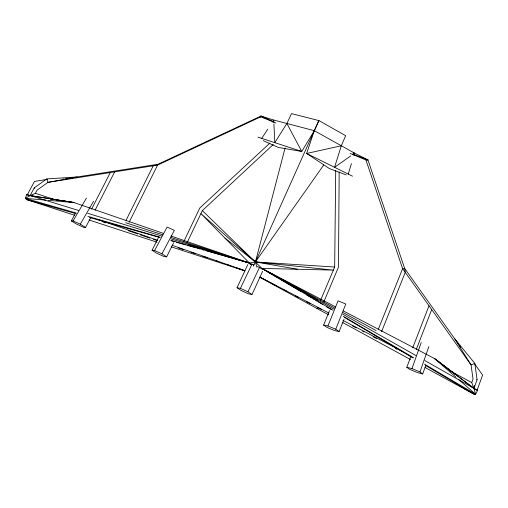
<?xml version="1.0" encoding="UTF-8"?>
<svg xmlns="http://www.w3.org/2000/svg" width="508" height="508" viewBox="0 0 508 508"><rect width="100%" height="100%" fill="white"/><g stroke="black" fill="none" stroke-linecap="round" stroke-linejoin="round"><path stroke-width="0.76" d="M339.166 172.015L338.487 267.119L323.748 302.063M320.58 300.336L334.67 267.03L335.712 170.58M253.308 266.078L255.422 261.95L285.09 147.968M74.816 215.335L27.051 199.727L25.4 198.368L30.105 195.612L35.382 193.313L37.04 190.202L47.955 182.359L157.569 165.113L260.731 116.821L260.953 116.072L273.736 120.034L314.287 130.677L354.622 153.162L367.932 159.906L404.647 268.421L405.251 272.345L381.546 331.73M348.247 174.079L351.434 163.62M353.936 155.404L354.622 153.162L353.079 152.94M273.914 123.933L274.796 142.646L286.874 123.476L291.535 113.627L318.935 120.599L345.662 135.693L341.319 145.758L334.556 167.297L350.736 155.899M76.467 213.112L25.4 198.368L26.676 194.494L78.588 210.471M318.789 120.542L314.287 130.677L306.635 153.473L329.343 168.523L346.291 174.923M425.863 365.233L422.662 373.932L419.983 371.945L428.828 346.621M410.972 356.159L406.806 367.297L411.982 368.598L421.183 342.602M424.434 364.122L475.647 394.278L477.501 390.373L473.926 388.423L471.748 382.607L473.031 379.089L471.062 364.915L454.806 338.906L474.815 363.398L477.095 379.698L473.926 388.423L475.647 394.278L474.294 394.373L425.044 367.487M473.742 387.744L474.529 385.572M412.718 347.802L429.006 305.752M416.204 349.726L431.705 309.556M313.709 132.15L318.935 120.599M344.062 319.208L339.103 331.553L335.737 329.222L345.802 304.025L338.074 300.825L327.927 325.965L323.615 325.082L329.514 310.623M378.377 329.127L402.615 268.63L365.912 159.925L350.107 153.448M256.889 267.202L255.422 261.95L314.287 130.677L301.752 151.46L278.187 147.396L263.201 140.627M313.633 132.124L314.287 130.677M247.79 264.598L237.033 287.75L241.129 290.493L248.545 293.853L252 294.519L262.661 271.259M252 294.519L247.948 291.776L259.474 267.475L257.435 266.567M183.775 241.656L199.777 208.039L269.932 143.059M187.09 242.735L202.33 210.63L273.329 144.45M237.033 287.75L240.398 288.36L252.006 264.135L254.038 265.043M158.763 236.906L152.076 250.26L156.813 253.276L164.033 256.546L166.649 256.851L173.634 242.729M129.172 222.225L157.994 164.255L260.953 116.072L272.313 121.056M126.028 220.37L153.238 165.792L157.994 164.255L68.644 178.314M91.58 209.156L110.319 172.549M95.047 210.306L114.668 171.863M75.387 213.36L71.336 220.936L76.676 224.161L83.744 227.368L85.585 227.4L91.072 217.024M166.649 256.851L161.95 253.835L174.371 230.34L167.094 227.082L154.597 250.507L152.076 250.26M47.288 179.394L34.487 181.407L27.222 194.958L26.676 194.494L30.105 195.612L34.227 187.903L46.78 178.899L77.241 176.962L47.955 182.359L46.78 178.899M71.336 220.936L73.076 220.91L80.264 224.168L93.555 201.276M73.076 220.91L86.443 198.082M261.734 138.373L267.735 129.203M272.447 122.003L273.736 120.034L273.844 122.371M260.096 117.367L260.953 116.072L263.023 117.196M206.07 250.698L249.492 263.061L255.422 261.95L323.672 165.087M352.679 154.527L354.622 153.162M316.909 308.451L318.357 307.797M474.364 363.499L474.815 363.398L471.062 364.915L402.615 268.63L404.647 268.421L458.445 344.024M341.319 145.758L306.635 153.473L352.514 176.187M62.389 179.299L63.951 179.051M65.513 178.803L67.081 178.562M476.637 379.768L477.095 379.698M464.502 389.026L465.938 388.95M365.912 159.925L367.932 159.906L352.673 154.057M225.012 238.131L255.422 261.95L334.67 267.03M25.4 198.368L45.739 200.108M48.082 200.311L73.895 202.521L163.563 233.439M250.958 264.617L200.92 213.601L255.422 261.95L333.369 270.104L261.931 268.421L202.33 210.63M50.438 199.028L52.718 199.365M30.188 195.58L73.895 202.521L55.004 199.708L35.382 193.313M30.105 195.612L73.895 202.521M255.422 261.95L297.644 269.259M339.103 331.553L334.715 330.632L327.044 327.425L323.615 325.082M422.662 373.932L417.424 372.593L409.569 369.31L406.806 367.297M249.866 263.569L252.006 264.135M27.051 199.727L75.806 213.608M89.516 217.513L159.601 237.471M171.031 240.722L174.835 241.808M176.359 242.24L185.503 244.843M187.027 245.275L196.164 247.879M197.688 248.31L199.974 248.964M202.26 249.612L203.784 250.05M87.903 216.408L160.312 237.319M170.98 240.398L249.492 263.061L250.247 264.312M366.42 159.461L367.932 159.906M188.157 244.285L249.492 263.061L171.031 236.01M87.662 213.265L161.773 236.068M170.847 238.862L249.492 263.061L171.069 237.515M125.673 222.726L162.852 234.836M27.908 195.18L29.966 195.853M257.962 137.141L301.752 151.46L286.874 123.476M89.097 220.002L156.959 242.17M171.266 246.85L244.907 270.91M103.314 222.11L105.562 222.885M128.067 230.607L137.82 233.959M140.068 234.728L149.79 238.068M153.53 239.351L157.27 240.633M178.213 247.821L183.451 249.619M190.932 252.184L195.415 253.727M202.895 256.292L207.385 257.835M216.357 260.915L218.605 261.684M227.578 264.77L230.569 265.792M235.058 267.335L244.78 270.675M98.781 219.793L157.175 240.119M172.149 245.332L244.767 270.612M260.731 116.821L275.908 123.038M327.927 325.965L335.737 329.222M411.982 368.598L419.983 371.945M240.398 288.36L247.948 291.776M154.597 250.507L161.95 253.835M335.629 306.915L261.931 268.421L300.73 291.427M343.351 310.947L434.594 358.61L473.888 388.334L477.501 390.373L477.044 390.417L482.6 375.063L474.821 364.141M260.026 277.139L328.835 313.03M342.881 320.358L402.558 351.485M259.988 277.171L269.062 281.953M270.459 282.689L276.746 285.998M284.423 290.036L286.518 291.141M295.593 295.923L298.387 297.39M306.762 301.803L310.255 303.638M317.932 307.683L321.424 309.518M352.139 325.698L356.324 327.901M362.61 331.21L364.007 331.946M373.101 336.734L376.593 338.576M395.478 348.513L396.875 349.25M334.778 308.064L261.931 268.421L332.943 310.236M343.046 312.56L376.123 330.562M450.082 370.815L471.748 382.607M473.475 388.474L475.259 389.445M259.759 277.247L328.682 314.877M342.525 322.434L410.508 359.55M333.737 309.042L261.931 268.421L317.748 300.095M342.71 314.122L415.893 355.524M424.872 360.604L473.888 388.334M343.179 316.268L413.512 357.689M306.851 295.065L311.62 297.891M312.979 298.698L314.338 299.504M315.703 300.311L317.062 301.117M318.427 301.923L322.51 304.349M326.593 306.769L331.356 309.594M344.291 317.265L413.036 358.038M425.285 365.309L474.294 394.373M80.264 224.168L85.585 227.4M259.474 267.475L262.026 269.062M456.013 377.222L434.594 358.61L473.926 388.423M455.244 374.466L434.594 358.61M458.394 379.285L475.647 394.278M34.227 187.903L34.76 188.379M459.359 345.3L460.724 347.218"/></g></svg>
